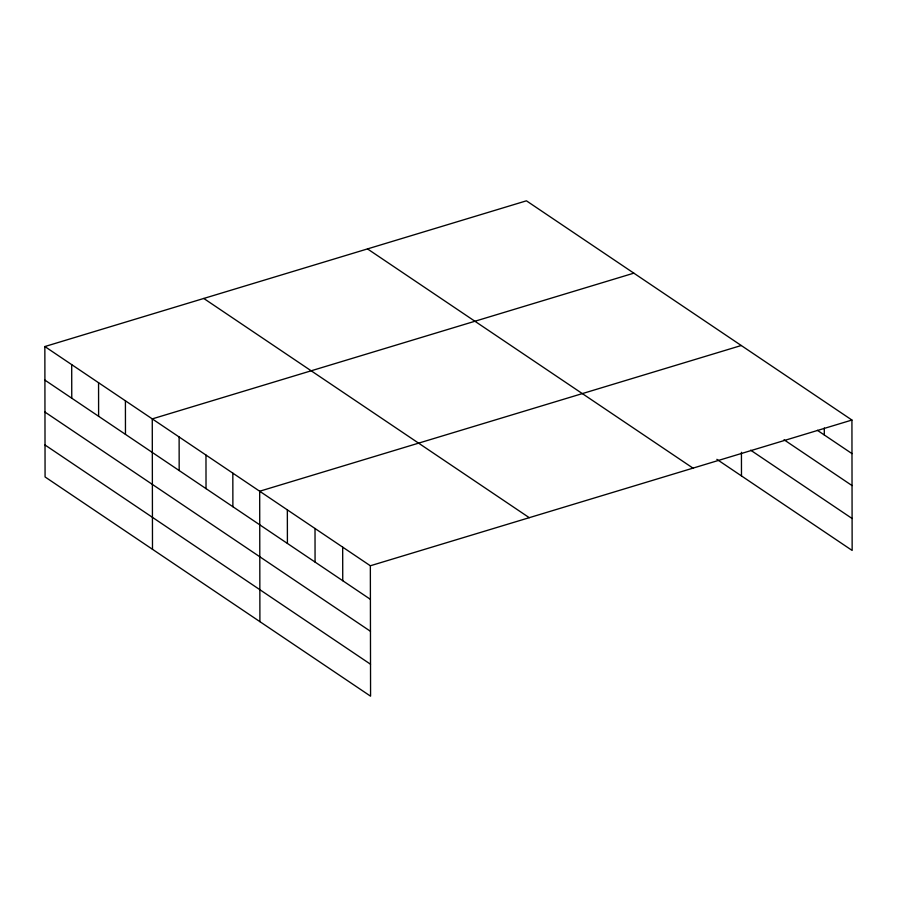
<?xml version="1.0" encoding="UTF-8"?>
<svg xmlns="http://www.w3.org/2000/svg" width="897" height="897" viewBox="0 0 897 897"><rect width="100%" height="100%" fill="white"/><g stroke="black" fill="none" stroke-linecap="round" stroke-linejoin="round"><path stroke-width="1.35" d="M44.85 346.545L370.349 565.772L370.573 696.184L45.074 476.957L44.85 346.545L526.427 200.816L851.926 420.043L852.15 550.455L716.86 459.342M633.843 273.159L152.266 418.888L152.49 549.3M741.258 345.513L259.682 491.231L259.906 621.643M370.349 565.772L851.926 420.043M817.391 430.325L851.982 453.613M784.023 439.765L852.038 485.569M750.643 450.171L852.094 518.5M367.501 248.906L693 468.133M203.765 298.454L529.264 517.681M44.906 380.115L370.405 599.342M44.962 412.071L370.461 631.297M45.018 444.99L370.517 664.229M824.298 427.992L824.309 434.978M741.438 452.301L741.483 475.926M342.676 547.136L342.744 580.707M315.015 528.501L315.071 562.071M287.343 509.866L287.41 543.436M232.828 473.145L232.884 506.715M205.974 455.059L206.03 488.63M179.12 436.974L179.176 470.544M125.412 400.802L125.468 434.372M98.558 382.716L98.614 416.286M71.704 364.631L71.76 398.201"/></g></svg>
